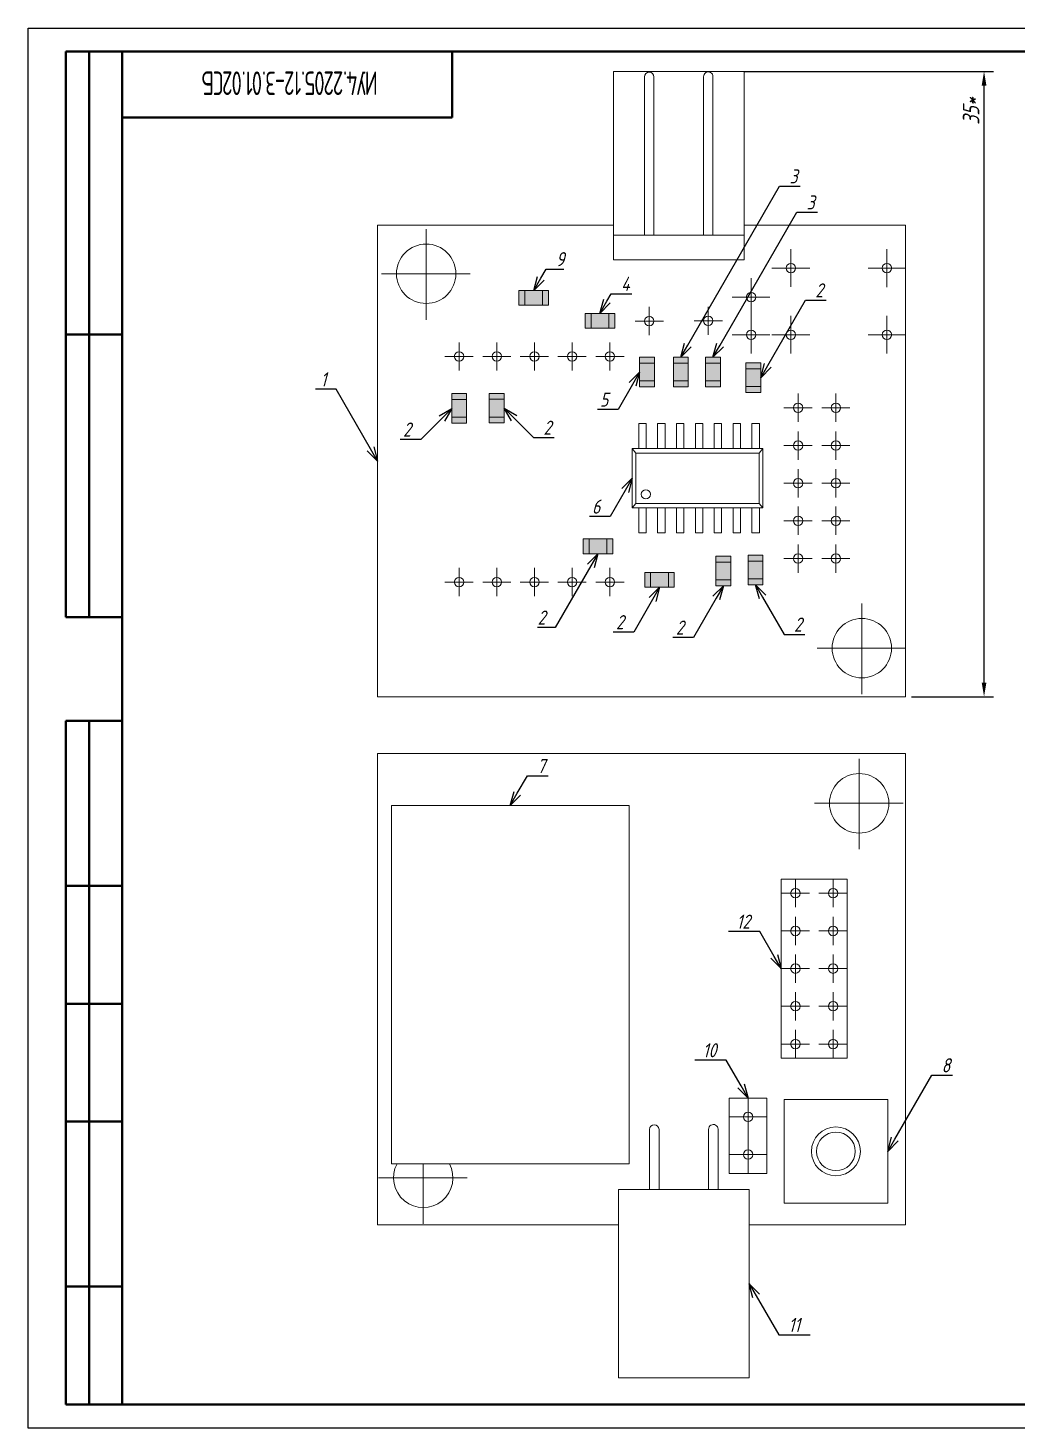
# Model space of a CAD drawing. Extents: x 2016 to 2756, y -1517 to 380.
# Drawn here: x 2172.5 to 2382.5, y -883.2 to -586.2 of the extents above; entities that cross this region are included whole.
import ezdxf
from ezdxf import colors
from ezdxf.entities.mleader import LeaderData, LeaderLine
from ezdxf.math import Vec2, Vec3

# ---------------------------------------------------------------- set-up
doc = ezdxf.new("R2010")
doc.units = 0
doc.header["$MEASUREMENT"] = 0
doc.linetypes.add('K5LT_BASIC', pattern=[0])
doc.layers.get('0').update_dxf_attribs({"color": 10, "linetype": 'CONTINUOUS', "lineweight": 15})
doc.layers.get('DEFPOINTS').update_dxf_attribs({"linetype": 'CONTINUOUS'})
doc.layers.add('KONTUR', color=7, linetype='CONTINUOUS')
doc.layers.add('Основная', color=7, linetype='CONTINUOUS', lineweight=40)
doc.layers.add('основная моя', color=9, linetype='CONTINUOUS', lineweight=15)
doc.styles.add('GOST', font='GOST.shx', dxfattribs={"oblique": 15})
doc.styles.add('ЕСКД', font='eskd15.shx', dxfattribs={"width": 0.8, "height": 5})
doc.styles.add('стиль1', font='romans.shx', dxfattribs={"width": 0.75, "oblique": 15, "height": 3.5})
doc.dimstyles.new('ЕСКД', dxfattribs={"dimtxt": 3.5, "dimasz": 3, "dimexe": 2, "dimexo": 0, "dimgap": 1, "dimtad": 3, "dimjust": 1, "dimtoh": 1, "dimtxsty": 'стиль1', "dimcen": 0, "dimazin": 2, "dimtfac": 1, "dimtmove": 1, "dimatfit": 3, "dimfxl": 1, "dimarcsym": 0})

# ---------------------------------------------------------------- blocks, each defined once
blk = doc.blocks.new('*D26')
at = {"layer": 'DEFPOINTS', "color": 0, "lineweight": 0, "transparency": 16777216}
for p in [(2324.44, -595.44), (2359.98, -728.09), (2375.34, -728.09)]:
    blk.add_point(p, dxfattribs=at)
at = {"layer": 'основная моя', "color": 0, "lineweight": -2, "transparency": 16777216}
for p, q in [((2324.44, -595.44), (2377.34, -595.44)), ((2375.34, -725.09), (2375.34, -598.44)), ((2359.98, -728.09), (2377.34, -728.09))]:
    blk.add_line(p, q, dxfattribs=at)
at = {"layer": 'основная моя', "color": 0, "lineweight": 0, "transparency": 16777216}
for points in [[(2374.84, -598.44), (2375.84, -598.44), (2375.34, -595.44)], [(2374.84, -725.09), (2375.84, -725.09), (2375.34, -728.09)]]:
    blk.add_solid(points, dxfattribs=at)
at = {"layer": 'основная моя', "color": 0, "transparency": 16777216, "insert": (2372.59, -603.88), "char_height": 3.5, "attachment_point": 5, "rotation": 90, "style": 'стиль1'}
blk.add_mtext('35*', dxfattribs=at)
blk = doc.blocks.new('_Open30')
at = {"color": 0, "linetype": 'ByBlock', "lineweight": -2}
for p, q in [((-1, 0.268), (0, 0)), ((0, 0), (-1, -0.268)), ((0, 0), (-1, 0))]:
    blk.add_line(p, q, dxfattribs=at)

msp = doc.modelspace()

# ---------------------------------------------------------------- hatches: boundary and pattern name
at = {"layer": 'основная моя'}
h = msp.add_hatch(color=256, dxfattribs=at)
h.dxf.hatch_style = 1
h.set_gradient(color1=(255, 255, 255), tint=1)
h.paths.add_polyline_path([(2276.67103, -641.91835), (2276.67103, -645.05835), (2282.95103, -645.05835), (2282.95103, -641.91835)])
h = msp.add_hatch(color=256, dxfattribs=at)
h.dxf.hatch_style = 1
h.set_gradient(color1=(255, 255, 255), tint=1)
h.paths.add_polyline_path([(2290.71347, -646.76482), (2290.71347, -649.90482), (2296.99347, -649.90482), (2296.99347, -646.76482)])
h = msp.add_hatch(color=256, dxfattribs=at)
h.dxf.hatch_style = 1
h.set_gradient(color1=(255, 255, 255), tint=1)
h.paths.add_polyline_path([(2305.42173, -656.08729), (2302.28173, -656.08729), (2302.28173, -662.36729), (2305.42173, -662.36729)])
h = msp.add_hatch(color=256, dxfattribs=at)
h.dxf.hatch_style = 1
h.set_gradient(color1=(255, 255, 255), tint=1)
h.paths.add_polyline_path([(2312.59192, -656.08729), (2309.45192, -656.08729), (2309.45192, -662.36729), (2312.59192, -662.36729)])
h = msp.add_hatch(color=256, dxfattribs=at)
h.dxf.hatch_style = 1
h.set_gradient(color1=(255, 255, 255), tint=1)
h.paths.add_polyline_path([(2319.40948, -656.08729), (2316.26948, -656.08729), (2316.26948, -662.36729), (2319.40948, -662.36729)])
h = msp.add_hatch(color=256, dxfattribs=at)
h.dxf.hatch_style = 1
h.set_gradient(color1=(255, 255, 255), tint=1)
h.paths.add_polyline_path([(2327.96904, -657.2712), (2324.82904, -657.2712), (2324.82904, -663.5512), (2327.96904, -663.5512)])
h = msp.add_hatch(color=256, dxfattribs=at)
h.dxf.hatch_style = 1
h.set_gradient(color1=(255, 255, 255), tint=1)
h.paths.add_polyline_path([(2265.5624, -663.79573), (2262.4224, -663.79573), (2262.4224, -670.07573), (2265.5624, -670.07573)])
h = msp.add_hatch(color=256, dxfattribs=at)
h.dxf.hatch_style = 1
h.set_gradient(color1=(255, 255, 255), tint=1)
h.paths.add_polyline_path([(2273.52954, -663.73352), (2270.38954, -663.73352), (2270.38954, -670.01352), (2273.52954, -670.01352)])
h = msp.add_hatch(color=256, dxfattribs=at)
h.dxf.hatch_style = 1
h.set_gradient(color1=(255, 255, 255), tint=1)
h.paths.add_polyline_path([(2290.28791, -694.60693), (2290.28791, -697.74693), (2296.56791, -697.74693), (2296.56791, -694.60693)])
h = msp.add_hatch(color=256, dxfattribs=at)
h.dxf.hatch_style = 1
h.set_gradient(color1=(255, 255, 255), tint=1)
h.paths.add_polyline_path([(2321.60542, -698.29088), (2318.46542, -698.29088), (2318.46542, -704.57088), (2321.60542, -704.57088)])
h = msp.add_hatch(color=256, dxfattribs=at)
h.dxf.hatch_style = 1
h.set_gradient(color1=(255, 255, 255), tint=1)
h.paths.add_polyline_path([(2328.44013, -698.07938), (2325.30013, -698.07938), (2325.30013, -704.35938), (2328.44013, -704.35938)])
h = msp.add_hatch(color=256, dxfattribs=at)
h.dxf.hatch_style = 1
h.set_gradient(color1=(255, 255, 255), tint=1)
h.paths.add_polyline_path([(2303.35798, -701.7378), (2303.35798, -704.8778), (2309.63798, -704.8778), (2309.63798, -701.7378)])

# ---------------------------------------------------------------- linework, layer by layer
for p, q in [((2334.35271, -633.16616), (2334.35271, -641.16616)), ((2354.74755, -633.18031), (2354.74755, -641.18031)), ((2338.35271, -637.16616), (2330.35271, -637.16616)), ((2358.74755, -637.18031), (2350.74755, -637.18031)), ((2325.90726, -639.33037), (2325.90726, -647.33037)), ((2329.90726, -643.33037), (2321.90726, -643.33037)), ((2304.31261, -645.39311), (2304.31261, -651.39311)), ((2316.83881, -645.34888), (2316.83881, -651.34888)), ((2325.91224, -647.3126), (2325.91224, -655.3126)), ((2334.35271, -647.3126), (2334.35271, -655.3126)), ((2354.74755, -647.3126), (2354.74755, -655.3126)), ((2307.31261, -648.39311), (2301.31261, -648.39311)), ((2319.83881, -648.34888), (2313.83881, -648.34888)), ((2263.96757, -652.91775), (2263.96757, -658.91775)), ((2271.9842, -652.91775), (2271.9842, -658.91775)), ((2279.95546, -652.91775), (2279.95546, -658.91775)), ((2287.94389, -652.91775), (2287.94389, -658.91775)), ((2295.96863, -652.91775), (2295.96863, -658.91775)), ((2329.91224, -651.3126), (2321.91224, -651.3126)), ((2338.35271, -651.3126), (2330.35271, -651.3126)), ((2358.74755, -651.3126), (2350.74755, -651.3126)), ((2266.96757, -655.91775), (2260.96757, -655.91775)), ((2274.9842, -655.91775), (2268.9842, -655.91775)), ((2282.95546, -655.91775), (2276.95546, -655.91775)), ((2290.94389, -655.91775), (2284.94389, -655.91775)), ((2298.96863, -655.91775), (2292.96863, -655.91775)), ((2335.88941, -663.78405), (2335.88941, -669.78405)), ((2343.89721, -663.78405), (2343.89721, -669.78405)), ((2332.88941, -666.78405), (2338.88941, -666.78405)), ((2340.89721, -666.78405), (2346.89721, -666.78405)), ((2335.88941, -671.8088), (2335.88941, -677.8088)), ((2343.89721, -671.8088), (2343.89721, -677.8088)), ((2332.88941, -674.8088), (2338.88941, -674.8088)), ((2340.89721, -674.8088), (2346.89721, -674.8088)), ((2335.88941, -679.79722), (2335.88941, -685.79722)), ((2343.89721, -679.79722), (2343.89721, -685.79722)), ((2332.88941, -682.79722), (2338.88941, -682.79722)), ((2340.89721, -682.79722), (2346.89721, -682.79722)), ((2335.88941, -687.76848), (2335.88941, -693.76848)), ((2343.89721, -687.76848), (2343.89721, -693.76848)), ((2332.88941, -690.76848), (2338.88941, -690.76848)), ((2340.89721, -690.76848), (2346.89721, -690.76848)), ((2335.88941, -695.78511), (2335.88941, -701.78511)), ((2343.89721, -695.78511), (2343.89721, -701.78511)), ((2263.96757, -700.78393), (2263.96757, -706.78393)), ((2271.9842, -700.78393), (2271.9842, -706.78393)), ((2279.95546, -700.78393), (2279.95546, -706.78393)), ((2287.94389, -700.78393), (2287.94389, -706.78393)), ((2295.96863, -700.78393), (2295.96863, -706.78393)), ((2332.88941, -698.78511), (2338.88941, -698.78511)), ((2340.89721, -698.78511), (2346.89721, -698.78511)), ((2266.96757, -703.78393), (2260.96757, -703.78393)), ((2274.9842, -703.78393), (2268.9842, -703.78393)), ((2282.95546, -703.78393), (2276.95546, -703.78393)), ((2290.94389, -703.78393), (2284.94389, -703.78393)), ((2298.96863, -703.78393), (2292.96863, -703.78393)), ((2335.31484, -766.76942), (2335.31484, -772.76942)), ((2343.32264, -766.76942), (2343.32264, -772.76942)), ((2332.31484, -769.76942), (2338.31484, -769.76942)), ((2340.32264, -769.76942), (2346.32264, -769.76942)), ((2335.31484, -774.79417), (2335.31484, -780.79417)), ((2343.32264, -774.79417), (2343.32264, -780.79417)), ((2332.31484, -777.79417), (2338.31484, -777.79417)), ((2340.32264, -777.79417), (2346.32264, -777.79417)), ((2335.31484, -782.78259), (2335.31484, -788.78259)), ((2343.32264, -782.78259), (2343.32264, -788.78259)), ((2332.31484, -785.78259), (2338.31484, -785.78259)), ((2340.32264, -785.78259), (2346.32264, -785.78259)), ((2335.31484, -790.75385), (2335.31484, -796.75385)), ((2343.32264, -790.75385), (2343.32264, -796.75385)), ((2332.31484, -793.75385), (2338.31484, -793.75385)), ((2340.32264, -793.75385), (2346.32264, -793.75385)), ((2335.31484, -798.77048), (2335.31484, -804.77048)), ((2343.32264, -798.77048), (2343.32264, -804.77048)), ((2332.31484, -801.77048), (2338.31484, -801.77048)), ((2340.32264, -801.77048), (2346.32264, -801.77048)), ((2325.2783, -813.23952), (2325.2783, -821.23952)), ((2329.2783, -817.23952), (2321.2783, -817.23952)), ((2325.28327, -821.22175), (2325.28327, -829.22175)), ((2329.28327, -825.22175), (2321.28327, -825.22175))]:
    msp.add_line(p, q)
at = {"layer": 'KONTUR'}
for p, q in [((2172.53772, -883.22962), (2172.53772, -586.22962)), ((2172.53772, -586.22962), (2592.53772, -586.22962)), ((2592.53772, -883.22962), (2172.53772, -883.22962))]:
    msp.add_line(p, q, dxfattribs=at)
at = {"layer": 'Основная'}
for p, q in [((2180.53772, -591.22962), (2180.53772, -711.22962)), ((2587.53772, -591.22962), (2180.53772, -591.22962)), ((2185.53772, -711.22962), (2185.53772, -591.22962)), ((2192.53772, -838.22962), (2192.53772, -591.22962)), ((2262.53772, -605.22962), (2262.53772, -591.22962)), ((2262.53772, -605.22962), (2192.53772, -605.22962)), ((2192.53772, -651.22962), (2180.53772, -651.22962)), ((2180.53772, -711.22962), (2192.53772, -711.22962)), ((2180.53772, -878.22962), (2180.53772, -733.22962)), ((2180.53772, -733.22962), (2192.53772, -733.22962)), ((2185.53772, -878.22962), (2185.53772, -733.22962)), ((2192.53772, -768.22962), (2180.53772, -768.22962)), ((2192.53772, -793.22962), (2180.53772, -793.22962)), ((2192.53772, -818.22962), (2180.53772, -818.22962)), ((2192.53772, -878.22962), (2192.53772, -838.22962)), ((2192.53772, -853.22962), (2180.53772, -853.22962)), ((2587.53772, -878.22962), (2180.53772, -878.22962))]:
    msp.add_line(p, q, dxfattribs=at)
at = {"layer": 'основная моя'}
for p, q in [((2303.31261, -630.18013), (2303.31261, -596.59178)), ((2305.31261, -630.18013), (2305.31261, -596.59178)), ((2315.83979, -630.18013), (2315.83979, -596.59178)), ((2317.83881, -630.18013), (2317.83881, -596.54755)), ((2257.00444, -628.92039), (2257.00444, -648.12764)), ((2247.51397, -638.36344), (2266.32565, -638.36344)), ((2277.92703, -645.05835), (2277.92703, -641.91835)), ((2281.69503, -645.05835), (2281.69503, -641.91835)), ((2291.96947, -649.90482), (2291.96947, -646.76482)), ((2295.73747, -649.90482), (2295.73747, -646.76482)), ((2302.28173, -657.34329), (2305.42173, -657.34329)), ((2309.45192, -657.34329), (2312.59192, -657.34329)), ((2316.26948, -657.34329), (2319.40948, -657.34329)), ((2324.82904, -658.5272), (2327.96904, -658.5272)), ((2302.28173, -661.11129), (2305.42173, -661.11129)), ((2309.45192, -661.11129), (2312.59192, -661.11129)), ((2316.26948, -661.11129), (2319.40948, -661.11129)), ((2324.82904, -662.2952), (2327.96904, -662.2952)), ((2262.4224, -665.05173), (2265.5624, -665.05173)), ((2270.38954, -664.98952), (2273.52954, -664.98952)), ((2262.4224, -668.81973), (2265.5624, -668.81973)), ((2270.38954, -668.75752), (2273.52954, -668.75752)), ((2291.54391, -697.74693), (2291.54391, -694.60693)), ((2295.31191, -697.74693), (2295.31191, -694.60693)), ((2318.46542, -699.54688), (2321.60542, -699.54688)), ((2325.30013, -699.33538), (2328.44013, -699.33538)), ((2304.61398, -704.8778), (2304.61398, -701.7378)), ((2308.38198, -704.8778), (2308.38198, -701.7378)), ((2318.46542, -703.31488), (2321.60542, -703.31488)), ((2325.30013, -703.10338), (2328.44013, -703.10338)), ((2349.40394, -708.34074), (2349.40394, -727.54799)), ((2339.91347, -717.78379), (2358.72515, -717.78379)), ((2339.91347, -717.78379), (2358.72515, -717.78379)), ((2348.84654, -741.26051), (2348.84654, -760.46776)), ((2339.35606, -750.70355), (2358.16775, -750.70355)), ((2339.35606, -750.70355), (2358.16775, -750.70355)), ((2304.38754, -832.62172), (2304.38754, -819.88575)), ((2306.38754, -832.62172), (2306.38754, -819.88575)), ((2316.91471, -832.62172), (2316.91471, -819.88575)), ((2318.91373, -832.62172), (2318.91373, -819.84152)), ((2256.37569, -827.1759), (2256.37569, -839.91323)), ((2246.88521, -830.14903), (2265.69689, -830.14903)), ((2246.88521, -830.14903), (2265.69689, -830.14903))]:
    msp.add_line(p, q, dxfattribs=at)
at = {"layer": 'основная моя', "color": 5, "linetype": 'K5LT_BASIC'}
for p, q in [((2302.88278, -670.16609), (2302.09538, -670.16609)), ((2302.09538, -675.45741), (2302.09538, -670.16609)), ((2302.88278, -670.16609), (2303.67018, -670.16609)), ((2303.67018, -675.45741), (2303.67018, -670.16609)), ((2306.88277, -670.16609), (2306.09537, -670.16609)), ((2306.09537, -675.45741), (2306.09537, -670.16609)), ((2306.88277, -670.16609), (2307.67017, -670.16609)), ((2307.67017, -675.45741), (2307.67017, -670.16609)), ((2310.88277, -670.16609), (2310.09537, -670.16609)), ((2310.09537, -675.45741), (2310.09537, -670.16609)), ((2310.88277, -670.16609), (2311.67017, -670.16609)), ((2311.67017, -675.45741), (2311.67017, -670.16609)), ((2314.88276, -670.16609), (2314.09536, -670.16609)), ((2314.09536, -675.45741), (2314.09536, -670.16609)), ((2314.25284, -670.16609), (2315.04024, -670.16609)), ((2314.88276, -670.16609), (2315.67016, -670.16609)), ((2315.67016, -675.45741), (2315.67016, -670.16609)), ((2318.88275, -670.16609), (2318.09535, -670.16609)), ((2318.09535, -675.45741), (2318.09535, -670.16609)), ((2318.88275, -670.16609), (2319.67015, -670.16609)), ((2319.67015, -675.45741), (2319.67015, -670.16609)), ((2322.88274, -670.16609), (2322.09534, -670.16609)), ((2322.09534, -675.45741), (2322.09534, -670.16609)), ((2322.88274, -670.16609), (2323.67014, -670.16609)), ((2323.67014, -675.45741), (2323.67014, -670.16609)), ((2326.88273, -670.16609), (2326.09533, -670.16609)), ((2326.09533, -675.45741), (2326.09533, -670.16609)), ((2326.25281, -670.16609), (2327.04021, -670.16609)), ((2326.88273, -670.16609), (2327.67013, -670.16609)), ((2327.67013, -675.45741), (2327.67013, -670.16609)), ((2328.44179, -675.45741), (2300.69381, -675.45741)), ((2300.69381, -675.45741), (2300.69381, -688.05581)), ((2300.69381, -675.45741), (2301.48121, -676.40229)), ((2301.48121, -676.40229), (2301.48121, -687.11093)), ((2301.48121, -676.40229), (2327.65439, -676.40229)), ((2327.65439, -676.40229), (2328.44179, -675.45741)), ((2327.65439, -687.11093), (2327.65439, -676.40229)), ((2328.44179, -688.05581), (2328.44179, -675.45741)), ((2300.69381, -688.05581), (2301.48121, -687.11093)), ((2300.69381, -688.05581), (2328.44179, -688.05581)), ((2301.48121, -687.11093), (2327.65439, -687.11093)), ((2302.09538, -688.05581), (2302.09538, -693.34714)), ((2303.67018, -688.05581), (2303.67018, -693.34714)), ((2306.09537, -688.05581), (2306.09537, -693.34714)), ((2307.67017, -688.05581), (2307.67017, -693.34714)), ((2310.09537, -688.05581), (2310.09537, -693.34714)), ((2311.67017, -688.05581), (2311.67017, -693.34714)), ((2314.09536, -688.05581), (2314.09536, -693.34714)), ((2315.67016, -688.05581), (2315.67016, -693.34714)), ((2318.09535, -688.05581), (2318.09535, -693.34714)), ((2319.67015, -688.05581), (2319.67015, -693.34714)), ((2322.09534, -688.05581), (2322.09534, -693.34714)), ((2323.67014, -688.05581), (2323.67014, -693.34714)), ((2326.09533, -688.05581), (2326.09533, -693.34714)), ((2327.65439, -687.11093), (2328.44179, -688.05581)), ((2327.67013, -688.05581), (2327.67013, -693.34714)), ((2302.88278, -693.34714), (2302.09538, -693.34714)), ((2302.88278, -693.34714), (2303.67018, -693.34714)), ((2306.88277, -693.34714), (2306.09537, -693.34714)), ((2306.88277, -693.34714), (2307.67017, -693.34714)), ((2310.88277, -693.34714), (2310.09537, -693.34714)), ((2310.88277, -693.34714), (2311.67017, -693.34714)), ((2314.88276, -693.34714), (2314.09536, -693.34714)), ((2314.25284, -693.34714), (2315.04024, -693.34714)), ((2314.88276, -693.34714), (2315.67016, -693.34714)), ((2318.88275, -693.34714), (2318.09535, -693.34714)), ((2318.88275, -693.34714), (2319.67015, -693.34714)), ((2322.88274, -693.34714), (2322.09534, -693.34714)), ((2322.88274, -693.34714), (2323.67014, -693.34714)), ((2326.88273, -693.34714), (2326.09533, -693.34714)), ((2326.25281, -693.34714), (2327.04021, -693.34714)), ((2326.88273, -693.34714), (2327.67013, -693.34714))]:
    msp.add_line(p, q, dxfattribs=at)
at = {"layer": 'основная моя'}
for points in [[(2296.71444, -635.43791), (2324.43698, -635.43791), (2324.43698, -595.43791), (2296.71444, -595.43791)], [(2296.71444, -635.43791), (2324.43698, -635.43791), (2324.43698, -630.18013), (2296.71444, -630.18013)], [(2296.71444, -635.43791), (2324.43698, -635.43791), (2324.43698, -635.43791), (2296.71444, -635.43791)], [(2282.95103, -645.05835), (2282.95103, -641.91835), (2276.67103, -641.91835), (2276.67103, -645.05835)], [(2296.99347, -649.90482), (2296.99347, -646.76482), (2290.71347, -646.76482), (2290.71347, -649.90482)], [(2302.28173, -662.36729), (2305.42173, -662.36729), (2305.42173, -656.08729), (2302.28173, -656.08729)], [(2309.45192, -662.36729), (2312.59192, -662.36729), (2312.59192, -656.08729), (2309.45192, -656.08729)], [(2316.26948, -662.36729), (2319.40948, -662.36729), (2319.40948, -656.08729), (2316.26948, -656.08729)], [(2324.82904, -663.5512), (2327.96904, -663.5512), (2327.96904, -657.2712), (2324.82904, -657.2712)], [(2262.4224, -670.07573), (2265.5624, -670.07573), (2265.5624, -663.79573), (2262.4224, -663.79573)], [(2270.38954, -670.01352), (2273.52954, -670.01352), (2273.52954, -663.73352), (2270.38954, -663.73352)], [(2296.56791, -697.74693), (2296.56791, -694.60693), (2290.28791, -694.60693), (2290.28791, -697.74693)], [(2318.46542, -704.57088), (2321.60542, -704.57088), (2321.60542, -698.29088), (2318.46542, -698.29088)], [(2325.30013, -704.35938), (2328.44013, -704.35938), (2328.44013, -698.07938), (2325.30013, -698.07938)], [(2309.63798, -704.8778), (2309.63798, -701.7378), (2303.35798, -701.7378), (2303.35798, -704.8778)], [(2249.63168, -827.1759), (2300.03168, -827.1759), (2300.03168, -751.1759), (2249.63168, -751.1759)], [(2332.31484, -766.76942), (2346.32264, -766.76942), (2346.32264, -804.77048), (2332.31484, -804.77048)], [(2321.2783, -813.23952), (2329.28327, -813.23952), (2329.28327, -829.22175), (2321.2783, -829.22175)], [(2332.91044, -835.54018), (2354.91044, -835.54018), (2354.91044, -813.54018), (2332.91044, -813.54018)], [(2297.78936, -832.62172), (2325.51191, -832.62172), (2325.51191, -872.62172), (2297.78936, -872.62172)], [(2297.78936, -832.62172), (2325.51191, -832.62172), (2325.51191, -832.62172), (2297.78936, -832.62172)]]:
    msp.add_lwpolyline(points, close=True, dxfattribs=at)
for points in [[(2296.71444, -628.09194), (2246.70403, -628.09194), (2246.70403, -728.09194), (2358.70403, -728.09194), (2358.70403, -628.09194), (2324.43698, -628.09194)], [(2325.51191, -840.12172), (2358.70403, -840.12172), (2358.70403, -740.12172), (2246.70403, -740.12172), (2246.70403, -840.12172), (2297.78936, -840.12172)]]:
    msp.add_lwpolyline(points, dxfattribs=at)
for centre, radius in [((2257.00444, -638.36344), 6.30162), ((2334.35271, -637.16616), 1), ((2354.74755, -637.16616), 1), ((2325.90726, -643.33037), 1), ((2304.31261, -648.39311), 1), ((2316.83881, -648.34888), 1), ((2325.91224, -651.3126), 1), ((2334.35271, -651.3126), 1), ((2354.74755, -651.3126), 1), ((2263.96757, -655.91775), 1), ((2271.9842, -655.91775), 1), ((2279.95546, -655.91775), 1), ((2287.94389, -655.91775), 1), ((2295.96863, -655.91775), 1), ((2335.88941, -666.78405), 1), ((2343.89721, -666.78405), 1), ((2335.88941, -674.8088), 1), ((2343.89721, -674.8088), 1), ((2335.88941, -682.79722), 1), ((2343.89721, -682.79722), 1), ((2303.59953, -685.15872), 0.96927), ((2335.88941, -690.76848), 1), ((2343.89721, -690.76848), 1), ((2335.88941, -698.78511), 1), ((2343.89721, -698.78511), 1), ((2263.96757, -703.78393), 1), ((2271.9842, -703.78393), 1), ((2279.95546, -703.78393), 1), ((2287.94389, -703.78393), 1), ((2295.96863, -703.78393), 1), ((2349.40394, -717.78379), 6.30162), ((2348.84654, -750.70355), 6.30162), ((2335.31484, -769.76942), 1), ((2343.32264, -769.76942), 1), ((2335.31484, -777.79417), 1), ((2343.32264, -777.79417), 1), ((2335.31484, -785.78259), 1), ((2343.32264, -785.78259), 1), ((2335.31484, -793.75385), 1), ((2343.32264, -793.75385), 1), ((2335.31484, -801.77048), 1), ((2343.32264, -801.77048), 1), ((2325.2783, -817.23952), 1), ((2343.91044, -824.54018), 5.19102), ((2343.91044, -824.54018), 4.09719), ((2325.28327, -825.22175), 1)]:
    msp.add_circle(centre, radius, dxfattribs=at)
for centre, radius, start, end in [((2304.31261, -596.59178), 1, 0, 180), ((2316.83881, -596.54755), 1, 0, 182.5350033), ((2305.38754, -819.88575), 1, 0, 180), ((2317.91373, -819.84152), 1, 0, 182.5350033), ((2256.37569, -830.14903), 6.30162, 151.8484946, 28.1515054)]:
    msp.add_arc(centre, radius, start, end, dxfattribs=at)

# ---------------------------------------------------------------- texts
at = {"layer": 'основная моя', "insert": (2228.18901, -597.94635), "char_height": 5, "attachment_point": 5, "rotation": 180, "style": 'ЕСКД'}
msp.add_mtext_dynamic_manual_height_columns('\\pt0,10,50;{\\T0.9;ИУ4.2205.12-3.01.02СБ}', width=63.1351135, gutter_width=20, heights=[13.50132], dxfattribs=at)

# ---------------------------------------------------------------- dimensions: what is measured, and where the dimension line sits
at = {"layer": 'основная моя'}
dim = msp.add_linear_dim(base=(2375.33887, -728.09194), p1=(2324.43698, -595.43791), p2=(2359.98152, -728.09194), angle=90, text='35*', dimstyle='ЕСКД', dxfattribs=at)
dim.commit()
dim.dimension.update_dxf_attribs({"geometry": '*D26', "text_midpoint": (2372.58887, -603.87551)})

# ---------------------------------------------------------------- leaders
at = {"layer": 'основная моя', "color": 7, "lineweight": 0}
ml = msp.add_multileader_mtext('Standard', dxfattribs=at)
ml.set_content('3', color=7, style='GOST')
ml.set_leader_properties()
ml.set_arrow_properties(name='OPEN30')
ml.build(insert=Vec2(0, 0))
ml.multileader.update_dxf_attribs({"text_left_attachment_type": 5, "text_right_attachment_type": 6, "dogleg_length": 2, "arrow_head_size": 3})
ctx = ml.context
ctx.base_point, ctx.char_height, ctx.arrow_head_size, ctx.landing_gap_size, ctx.plane_origin = Vec3(2333.97362, -619.79789), 3, 3, 0.09, Vec3(2311.02192, -656.08729)
ctx.left_attachment, ctx.right_attachment = 5, 6
notes = []
notes.append((ctx, [(0, (1, 1, 0), (2331.97362, -619.79789), (1, 0), 2, [(0, [(2311.02192, -656.08729)], 0, [])])]))
ctx.mtext.insert, ctx.mtext.flow_direction = Vec3(2334.06362, -616.19789), 5
ml = msp.add_multileader_mtext('Standard', dxfattribs=at)
ml.set_content('3', color=7, style='GOST')
ml.set_leader_properties()
ml.set_arrow_properties(name='OPEN30')
ml.build(insert=Vec2(0, 0))
ml.multileader.update_dxf_attribs({"text_left_attachment_type": 5, "text_right_attachment_type": 6, "dogleg_length": 2, "arrow_head_size": 3})
ctx = ml.context
ctx.base_point, ctx.char_height, ctx.arrow_head_size, ctx.landing_gap_size, ctx.plane_origin = Vec3(2337.59582, -625.33241), 3, 3, 0.09, Vec3(2317.83948, -656.08729)
ctx.left_attachment, ctx.right_attachment = 5, 6
notes.append((ctx, [(0, (1, 1, 0), (2335.59582, -625.33241), (1, 0), 2, [(0, [(2317.83948, -656.08729)], 0, [])])]))
ctx.mtext.insert, ctx.mtext.flow_direction = Vec3(2337.68582, -621.73241), 5
ml = msp.add_multileader_mtext('Standard', dxfattribs=at)
ml.set_content('9', color=7, style='GOST')
ml.set_leader_properties()
ml.set_arrow_properties(name='OPEN30')
ml.build(insert=Vec2(0, 0))
ml.multileader.update_dxf_attribs({"text_left_attachment_type": 5, "text_right_attachment_type": 6, "dogleg_length": 2, "arrow_head_size": 3})
ctx = ml.context
ctx.base_point, ctx.char_height, ctx.arrow_head_size, ctx.landing_gap_size, ctx.plane_origin = Vec3(2284.43944, -637.36582), 3, 3, 0.09, Vec3(2279.81103, -641.91835)
ctx.left_attachment, ctx.right_attachment = 5, 6
notes.append((ctx, [(0, (1, 1, 0), (2282.43944, -637.36582), (1, 0), 2, [(0, [(2279.81103, -641.91835)], 0, [])])]))
ctx.mtext.insert, ctx.mtext.width, ctx.mtext.flow_direction = Vec3(2284.52944, -633.76582), 1.6588476, 5
ml = msp.add_multileader_mtext('Standard', dxfattribs=at)
ml.set_content('4', color=7, style='GOST')
ml.set_leader_properties()
ml.set_arrow_properties(name='OPEN30')
ml.build(insert=Vec2(0, 0))
ml.multileader.update_dxf_attribs({"text_left_attachment_type": 5, "text_right_attachment_type": 6, "dogleg_length": 2, "arrow_head_size": 3})
ctx = ml.context
ctx.base_point, ctx.char_height, ctx.arrow_head_size, ctx.landing_gap_size, ctx.plane_origin = Vec3(2298.2561, -642.60333), 3, 3, 0.09, Vec3(2293.85347, -646.76482)
ctx.left_attachment, ctx.right_attachment = 5, 6
notes.append((ctx, [(0, (1, 1, 0), (2296.2561, -642.60333), (1, 0), 2, [(0, [(2293.85347, -646.76482)], 0, [])])]))
ctx.mtext.insert, ctx.mtext.flow_direction = Vec3(2298.3461, -639.00333), 5
ml = msp.add_multileader_mtext('Standard', dxfattribs=at)
ml.set_content('2', color=7, style='GOST')
ml.set_leader_properties()
ml.set_arrow_properties(name='OPEN30')
ml.build(insert=Vec2(0, 0))
ml.multileader.update_dxf_attribs({"text_left_attachment_type": 5, "text_right_attachment_type": 6, "dogleg_length": 2, "arrow_head_size": 3})
ctx = ml.context
ctx.base_point, ctx.char_height, ctx.arrow_head_size, ctx.landing_gap_size, ctx.plane_origin = Vec3(2339.45005, -643.98962), 3, 3, 0.09, Vec3(2327.96904, -660.4112)
ctx.left_attachment, ctx.right_attachment = 5, 6
notes.append((ctx, [(0, (1, 1, 0), (2337.45005, -643.98962), (1, 0), 2, [(0, [(2327.96904, -660.4112)], 0, [])])]))
ctx.mtext.insert, ctx.mtext.flow_direction = Vec3(2339.54005, -640.38962), 5
ml = msp.add_multileader_mtext('Standard', dxfattribs=at)
ml.set_content('1', color=7, style='GOST')
ml.set_leader_properties()
ml.set_arrow_properties(name='OPEN30')
ml.build(insert=Vec2(0, 0))
ml.multileader.update_dxf_attribs({"text_left_attachment_type": 5, "text_right_attachment_type": 6, "dogleg_length": 2, "arrow_head_size": 3})
ctx = ml.context
ctx.base_point, ctx.char_height, ctx.arrow_head_size, ctx.landing_gap_size, ctx.plane_origin = Vec3(2234.06983, -662.85793), 3, 3, 0.09, Vec3(2246.70403, -678.09194)
ctx.left_attachment, ctx.right_attachment, ctx.text_align_type = 5, 6, 2
notes.append((ctx, [(0, (1, 1, 0), (2237.90867, -662.85793), (-1, 0), 2, [(0, [(2246.70403, -678.09194)], 0, [])])]))
ctx.mtext.insert, ctx.mtext.alignment, ctx.mtext.flow_direction = Vec3(2235.81867, -659.25793), 3, 5
ml = msp.add_multileader_mtext('Standard', dxfattribs=at)
ml.set_content('5', color=7, style='GOST')
ml.set_leader_properties()
ml.set_arrow_properties(name='OPEN30')
ml.build(insert=Vec2(0, 0))
ml.multileader.update_dxf_attribs({"text_left_attachment_type": 5, "text_right_attachment_type": 6, "dogleg_length": 2, "arrow_head_size": 3})
ctx = ml.context
ctx.base_point, ctx.char_height, ctx.arrow_head_size, ctx.landing_gap_size, ctx.plane_origin = Vec3(2293.42928, -667.16508), 3, 3, 0.09, Vec3(2302.28173, -659.22729)
ctx.left_attachment, ctx.right_attachment, ctx.text_align_type = 5, 6, 2
notes.append((ctx, [(0, (1, 1, 0), (2297.69884, -667.16508), (-1, 0), 2, [(0, [(2302.28173, -659.22729)], 0, [])])]))
ctx.mtext.insert, ctx.mtext.alignment, ctx.mtext.flow_direction = Vec3(2295.60884, -663.56508), 3, 5
ml = msp.add_multileader_mtext('Standard', dxfattribs=at)
ml.set_content('2', color=7, style='GOST')
ml.set_leader_properties()
ml.set_arrow_properties(name='OPEN30')
ml.build(insert=Vec2(0, 0))
ml.multileader.update_dxf_attribs({"text_left_attachment_type": 5, "text_right_attachment_type": 6, "dogleg_length": 2, "arrow_head_size": 3})
ctx = ml.context
ctx.base_point, ctx.char_height, ctx.arrow_head_size, ctx.landing_gap_size, ctx.plane_origin = Vec3(2251.34935, -673.50994), 3, 3, 0.09, Vec3(2262.4224, -666.93573)
ctx.left_attachment, ctx.right_attachment, ctx.text_align_type = 5, 6, 2
notes.append((ctx, [(0, (1, 1, 0), (2255.8482, -673.50994), (-1, 0), 2, [(0, [(2262.4224, -666.93573)], 0, [])])]))
ctx.mtext.insert, ctx.mtext.alignment, ctx.mtext.flow_direction = Vec3(2253.7582, -669.90994), 3, 5
ml = msp.add_multileader_mtext('Standard', dxfattribs=at)
ml.set_content('2', color=7, style='GOST')
ml.set_leader_properties()
ml.set_arrow_properties(name='OPEN30')
ml.build(insert=Vec2(0, 0))
ml.multileader.update_dxf_attribs({"text_left_attachment_type": 5, "text_right_attachment_type": 6, "dogleg_length": 2, "arrow_head_size": 3})
ctx = ml.context
ctx.base_point, ctx.char_height, ctx.arrow_head_size, ctx.landing_gap_size, ctx.plane_origin = Vec3(2281.78556, -673.12955), 3, 3, 0.09, Vec3(2273.52954, -666.87352)
ctx.left_attachment, ctx.right_attachment = 5, 6
notes.append((ctx, [(0, (1, 1, 0), (2279.78556, -673.12955), (1, 0), 2, [(0, [(2273.52954, -666.87352)], 0, [])])]))
ctx.mtext.insert, ctx.mtext.flow_direction = Vec3(2281.87556, -669.52955), 5
ml = msp.add_multileader_mtext('Standard', dxfattribs=at)
ml.set_content('6', color=7, style='GOST')
ml.set_leader_properties()
ml.set_arrow_properties(name='OPEN30')
ml.build(insert=Vec2(0, 0))
ml.multileader.update_dxf_attribs({"text_left_attachment_type": 5, "text_right_attachment_type": 6, "dogleg_length": 2, "arrow_head_size": 3})
ctx = ml.context
ctx.base_point, ctx.char_height, ctx.arrow_head_size, ctx.landing_gap_size, ctx.plane_origin = Vec3(2291.53029, -689.86204), 3, 3, 0.09, Vec3(2300.69381, -681.75661)
ctx.left_attachment, ctx.right_attachment, ctx.text_align_type = 5, 6, 2
notes.append((ctx, [(0, (1, 1, 0), (2296.01414, -689.86204), (-1, 0), 2, [(0, [(2300.69381, -681.75661)], 0, [])])]))
ctx.mtext.insert, ctx.mtext.alignment, ctx.mtext.flow_direction = Vec3(2293.92414, -686.26204), 3, 5
ml = msp.add_multileader_mtext('Standard', dxfattribs=at)
ml.set_content('2', color=7, style='GOST')
ml.set_leader_properties()
ml.set_arrow_properties(name='OPEN30')
ml.build(insert=Vec2(0, 0))
ml.multileader.update_dxf_attribs({"text_left_attachment_type": 5, "text_right_attachment_type": 6, "dogleg_length": 2, "arrow_head_size": 3})
ctx = ml.context
ctx.base_point, ctx.char_height, ctx.arrow_head_size, ctx.landing_gap_size, ctx.plane_origin = Vec3(2279.89073, -713.40177), 3, 3, 0.09, Vec3(2293.42791, -697.74693)
ctx.left_attachment, ctx.right_attachment, ctx.text_align_type = 5, 6, 2
notes.append((ctx, [(0, (1, 1, 0), (2284.38958, -713.40177), (-1, 0), 2, [(0, [(2293.42791, -697.74693)], 0, [])])]))
ctx.mtext.insert, ctx.mtext.width, ctx.mtext.alignment, ctx.mtext.flow_direction = Vec3(2282.29958, -709.80177), 1.6588476, 3, 5
ml = msp.add_multileader_mtext('Standard', dxfattribs=at)
ml.set_content('2', color=7, style='GOST')
ml.set_leader_properties()
ml.set_arrow_properties(name='OPEN30')
ml.build(insert=Vec2(0, 0))
ml.multileader.update_dxf_attribs({"text_left_attachment_type": 5, "text_right_attachment_type": 6, "dogleg_length": 2, "arrow_head_size": 3})
ctx = ml.context
ctx.base_point, ctx.char_height, ctx.arrow_head_size, ctx.landing_gap_size, ctx.plane_origin = Vec3(2296.51714, -714.37289), 3, 3, 0.09, Vec3(2306.49798, -704.8778)
ctx.left_attachment, ctx.right_attachment, ctx.text_align_type = 5, 6, 2
notes.append((ctx, [(0, (1, 1, 0), (2301.01598, -714.37289), (-1, 0), 2, [(0, [(2306.49798, -704.8778)], 0, [])])]))
ctx.mtext.insert, ctx.mtext.alignment, ctx.mtext.flow_direction = Vec3(2298.92598, -710.77289), 3, 5
ml = msp.add_multileader_mtext('Standard', dxfattribs=at)
ml.set_content('2', color=7, style='GOST')
ml.set_leader_properties()
ml.set_arrow_properties(name='OPEN30')
ml.build(insert=Vec2(0, 0))
ml.multileader.update_dxf_attribs({"text_left_attachment_type": 5, "text_right_attachment_type": 6, "dogleg_length": 2, "arrow_head_size": 3})
ctx = ml.context
ctx.base_point, ctx.char_height, ctx.arrow_head_size, ctx.landing_gap_size, ctx.plane_origin = Vec3(2309.21303, -715.52359), 3, 3, 0.09, Vec3(2320.03542, -704.57088)
ctx.left_attachment, ctx.right_attachment, ctx.text_align_type = 5, 6, 2
notes.append((ctx, [(0, (1, 1, 0), (2313.71188, -715.52359), (-1, 0), 2, [(0, [(2320.03542, -704.57088)], 0, [])])]))
ctx.mtext.insert, ctx.mtext.alignment, ctx.mtext.flow_direction = Vec3(2311.62188, -711.92359), 3, 5
ml = msp.add_multileader_mtext('Standard', dxfattribs=at)
ml.set_content('2', color=7, style='GOST')
ml.set_leader_properties()
ml.set_arrow_properties(name='OPEN30')
ml.build(insert=Vec2(0, 0))
ml.multileader.update_dxf_attribs({"text_left_attachment_type": 5, "text_right_attachment_type": 6, "dogleg_length": 2, "arrow_head_size": 3})
ctx = ml.context
ctx.base_point, ctx.char_height, ctx.arrow_head_size, ctx.landing_gap_size, ctx.plane_origin = Vec3(2334.95084, -714.89146), 3, 3, 0.09, Vec3(2326.87013, -704.35938)
ctx.left_attachment, ctx.right_attachment = 5, 6
notes.append((ctx, [(0, (1, 1, 0), (2332.95084, -714.89146), (1, 0), 2, [(0, [(2326.87013, -704.35938)], 0, [])])]))
ctx.mtext.insert, ctx.mtext.flow_direction = Vec3(2335.04084, -711.29146), 5
ml = msp.add_multileader_mtext('Standard', dxfattribs=at)
ml.set_content('7', color=7, style='GOST')
ml.set_leader_properties()
ml.set_arrow_properties(name='OPEN30')
ml.build(insert=Vec2(0, 0))
ml.multileader.update_dxf_attribs({"text_left_attachment_type": 5, "text_right_attachment_type": 6, "dogleg_length": 2, "arrow_head_size": 3})
ctx = ml.context
ctx.base_point, ctx.char_height, ctx.arrow_head_size, ctx.landing_gap_size, ctx.plane_origin = Vec3(2280.46912, -744.87567), 3, 3, 0.09, Vec3(2274.83168, -751.1759)
ctx.left_attachment, ctx.right_attachment = 5, 6
notes.append((ctx, [(0, (1, 1, 0), (2278.46912, -744.87567), (1, 0), 2, [(0, [(2274.83168, -751.1759)], 0, [])])]))
ctx.mtext.insert, ctx.mtext.flow_direction = Vec3(2280.55912, -741.27567), 5
ml = msp.add_multileader_mtext('Standard', dxfattribs=at)
ml.set_content('12', color=7, style='GOST')
ml.set_leader_properties()
ml.set_arrow_properties(name='OPEN30')
ml.build(insert=Vec2(0, 0))
ml.multileader.update_dxf_attribs({"text_left_attachment_type": 5, "text_right_attachment_type": 6, "dogleg_length": 2, "arrow_head_size": 3})
ctx = ml.context
ctx.base_point, ctx.char_height, ctx.arrow_head_size, ctx.landing_gap_size, ctx.plane_origin = Vec3(2321.998, -777.91982), 3, 3, 0.09, Vec3(2332.31484, -785.76995)
ctx.left_attachment, ctx.right_attachment, ctx.text_align_type = 5, 6, 2
notes.append((ctx, [(0, (1, 1, 0), (2327.78256, -777.91982), (-1, 0), 2, [(0, [(2332.31484, -785.76995)], 0, [])])]))
ctx.mtext.insert, ctx.mtext.alignment, ctx.mtext.flow_direction = Vec3(2325.69256, -774.31982), 3, 5
ml = msp.add_multileader_mtext('Standard', dxfattribs=at)
ml.set_content('10', color=7, style='GOST')
ml.set_leader_properties()
ml.set_arrow_properties(name='OPEN30')
ml.build(insert=Vec2(0, 0))
ml.multileader.update_dxf_attribs({"text_left_attachment_type": 5, "text_right_attachment_type": 6, "dogleg_length": 2, "arrow_head_size": 3})
ctx = ml.context
ctx.base_point, ctx.char_height, ctx.arrow_head_size, ctx.landing_gap_size, ctx.plane_origin = Vec3(2314.86464, -805.19139), 3, 3, 0.09, Vec3(2325.28079, -813.23952)
ctx.left_attachment, ctx.right_attachment, ctx.text_align_type = 5, 6, 2
notes.append((ctx, [(0, (1, 1, 0), (2320.6342, -805.19139), (-1, 0), 2, [(0, [(2325.28079, -813.23952)], 0, [])])]))
ctx.mtext.insert, ctx.mtext.alignment, ctx.mtext.flow_direction = Vec3(2318.5442, -801.59139), 3, 5
ml = msp.add_multileader_mtext('Standard', dxfattribs=at)
ml.set_content('8', color=7, style='GOST')
ml.set_leader_properties()
ml.set_arrow_properties(name='OPEN30')
ml.build(insert=Vec2(0, 0))
ml.multileader.update_dxf_attribs({"text_left_attachment_type": 5, "text_right_attachment_type": 6, "dogleg_length": 2, "arrow_head_size": 3})
ctx = ml.context
ctx.base_point, ctx.char_height, ctx.arrow_head_size, ctx.landing_gap_size, ctx.plane_origin = Vec3(2366.23641, -808.38712), 3, 3, 0.09, Vec3(2354.91044, -824.54018)
ctx.left_attachment, ctx.right_attachment = 5, 6
notes.append((ctx, [(0, (1, 1, 0), (2364.23641, -808.38712), (1, 0), 2, [(0, [(2354.91044, -824.54018)], 0, [])])]))
ctx.mtext.insert, ctx.mtext.flow_direction = Vec3(2366.32641, -804.78712), 5
ml = msp.add_multileader_mtext('Standard', dxfattribs=at)
ml.set_content('11', color=7, style='GOST')
ml.set_leader_properties()
ml.set_arrow_properties(name='OPEN30')
ml.build(insert=Vec2(0, 0))
ml.multileader.update_dxf_attribs({"text_left_attachment_type": 5, "text_right_attachment_type": 6, "dogleg_length": 2, "arrow_head_size": 3})
ctx = ml.context
ctx.base_point, ctx.char_height, ctx.arrow_head_size, ctx.landing_gap_size, ctx.plane_origin = Vec3(2333.77117, -863.46307), 3, 3, 0.09, Vec3(2325.51191, -852.62172)
ctx.left_attachment, ctx.right_attachment = 5, 6
notes.append((ctx, [(0, (1, 1, 0), (2331.77117, -863.46307), (1, 0), 2, [(0, [(2325.51191, -852.62172)], 0, [])])]))
ctx.mtext.insert, ctx.mtext.flow_direction = Vec3(2333.86117, -859.86307), 5
for ctx, leaders in notes:
    for number, flags, end, landing, length, lines in leaders:
        leader = LeaderData()
        leader.index, (leader.has_last_leader_line, leader.has_dogleg_vector, leader.attachment_direction) = number, flags
        leader.last_leader_point, leader.dogleg_vector, leader.dogleg_length = Vec3(end), Vec3(landing), length
        for number, points, colour, breaks in lines:
            line = LeaderLine()
            line.index, line.vertices, line.color, line.breaks = number, Vec3.list(points), colors.encode_raw_color(colour), breaks
            leader.lines.append(line)
        ctx.leaders.append(leader)

doc.saveas('drawing.dxf')
